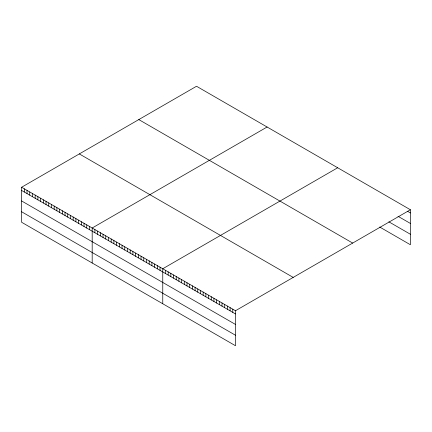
<?xml version="1.0" encoding="UTF-8"?>
<svg xmlns="http://www.w3.org/2000/svg" width="432" height="432" viewBox="0 0 432 432"><rect width="100%" height="100%" fill="white"/><g stroke="black" fill="none" stroke-linecap="round" stroke-linejoin="round"><path stroke-width="0.65" d="M21.6 187.25L235.483 310.732L235.483 345.74L21.6 222.253L21.6 187.25L196.517 86.26L410.4 209.747L410.4 244.75L379.696 227.021M267.1 127.013L92.183 227.999L92.183 263.002M337.678 167.762L162.761 268.747L162.761 303.755M235.483 310.732L410.4 209.747M407.705 211.388L410.4 212.944M398.012 216.286L410.4 223.441M388.854 221.816L410.4 234.252M138.796 119.588L352.679 243.07M79.321 153.927L293.204 277.409M21.6 190.453L235.483 313.934M21.6 200.945L235.483 324.432M21.6 211.761L235.483 335.243M232.789 309.177L232.789 312.379M230.094 307.622L230.094 310.824M227.399 306.067L227.399 309.269M224.71 304.511L224.71 307.714M222.016 302.956L222.016 306.158M219.321 301.406L219.321 304.603M216.626 299.851L216.626 303.048M213.937 298.296L213.937 301.493M211.243 296.741L211.243 299.938M208.548 295.186L208.548 298.382M205.853 293.63L205.853 296.827M203.159 292.075L203.159 295.277M200.47 290.52L200.47 293.722M197.775 288.965L197.775 292.167M195.08 287.41L195.08 290.612M192.386 285.854L192.386 289.057M189.697 284.299L189.697 287.501M187.002 282.744L187.002 285.946M184.307 281.189L184.307 284.391M181.613 279.634L181.613 282.836M178.924 278.078L178.924 281.281M176.229 276.523L176.229 279.725M173.534 274.968L173.534 278.17M170.84 273.413L170.84 276.615M168.151 271.858L168.151 275.06M165.456 270.302L165.456 273.505M160.045 267.181L160.045 270.383M157.334 265.615L157.334 268.817M154.618 264.049L154.618 267.246M151.902 262.478L151.902 265.68M149.186 260.912L149.186 264.114M146.475 259.346L146.475 262.548M143.759 257.78L143.759 260.977M141.043 256.214L141.043 259.411M138.332 254.642L138.332 257.845M135.616 253.076L135.616 256.279M132.899 251.51L132.899 254.713M130.183 249.944L130.183 253.141M127.472 248.373L127.472 251.575M124.756 246.807L124.756 250.009M122.04 245.241L122.04 248.443M119.329 243.675L119.329 246.872M116.613 242.104L116.613 245.306M113.897 240.538L113.897 243.74M111.181 238.972L111.181 242.174M108.47 237.406L108.47 240.602M105.754 235.834L105.754 239.036M103.037 234.268L103.037 237.47M100.327 232.702L100.327 235.904M97.61 231.136L97.61 234.333M94.894 229.565L94.894 232.767M89.467 226.433L89.467 229.635M86.751 224.867L86.751 228.064M84.035 223.301L84.035 226.498M81.324 221.729L81.324 224.932M78.608 220.163L78.608 223.366M75.892 218.597L75.892 221.8M73.181 217.031L73.181 220.228M70.465 215.46L70.465 218.662M67.748 213.894L67.748 217.096M65.032 212.328L65.032 215.53M62.321 210.762L62.321 213.959M59.605 209.191L59.605 212.393M56.889 207.625L56.889 210.827M54.178 206.059L54.178 209.261M51.462 204.493L51.462 207.689M48.746 202.921L48.746 206.123M46.03 201.355L46.03 204.557M43.319 199.789L43.319 202.991M40.603 198.223L40.603 201.42M37.886 196.652L37.886 199.854M35.176 195.086L35.176 198.288M32.459 193.52L32.459 196.722M29.743 191.954L29.743 195.151M27.027 190.388L27.027 193.585M24.316 188.816L24.316 192.019"/></g></svg>
